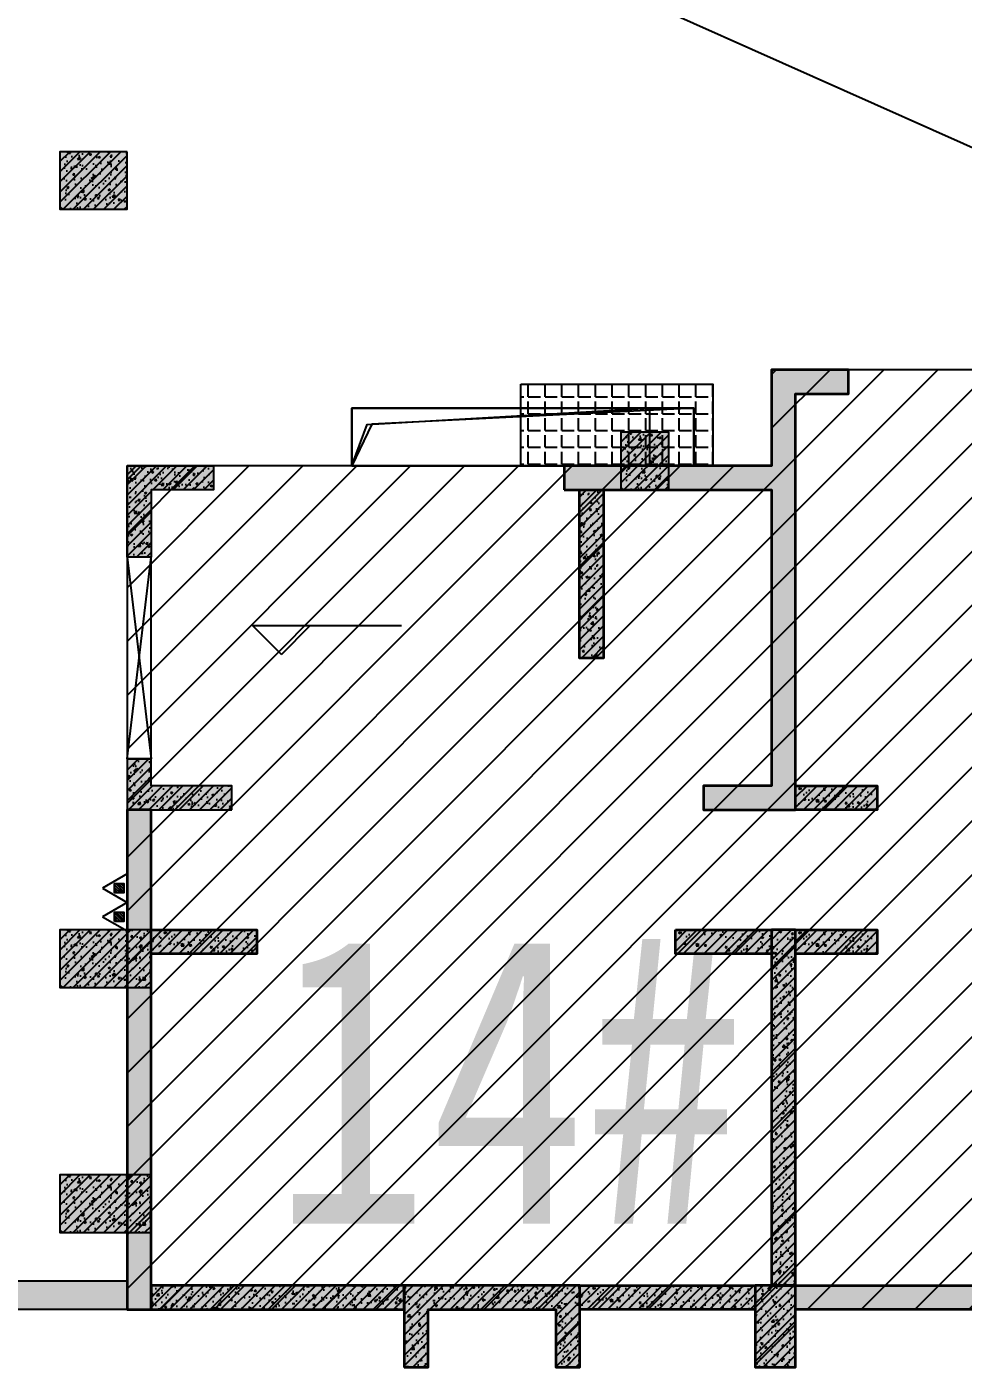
# Model space of a CAD drawing. Extents: x -1338203 to 1886333, y -783476 to 1038610.
# Drawn here: x 646772 to 656522, y 81046 to 94996 of the extents above; entities that cross this region are included whole.
import ezdxf
from ezdxf.enums import TextEntityAlignment as Align

# ---------------------------------------------------------------- set-up
doc = ezdxf.new("R2010")
doc.units = 0
doc.header["$LTSCALE"] = 1000
doc.header["$MEASUREMENT"] = 0
for name, color, linetype in [('A-001-平面参照B1$0$0G-NOTE', 4, 'Continuous'), ('A-001-车库楼板开洞B1$0$0A-O-HOLE', 52, 'Continuous'), ('A-14-平面B1$0$0A-A-SYMB-ELEV', 150, 'Continuous'), ('A-14-平面B1$0$0A-DETL-HATH', 8, 'Continuous'), ('A-14-平面B1$0$0A-O-HOLE', 52, 'Continuous'), ('S001地下一墙柱$0$S001地下一墙柱$0$0S-CC-LINE', 52, 'Continuous'), ('S001地下一墙柱$0$S001地下一墙柱$0$0S-CW-HATCH', 251, 'Continuous'), ('S001地下一墙柱$0$S001地下一墙柱$0$0S-CW-HATCH-UP', 251, 'Continuous'), ('S001地下一墙柱$0$S001地下一墙柱$0$0S-CW-LINE', 72, 'Continuous'), ('S14柱墙B1_1$0$0S-CC-LINE', 52, 'Continuous'), ('S14柱墙B1_1$0$0S-CW-HATCH', 251, 'Continuous'), ('S14柱墙B1_1$0$0S-CW-HATCH-UP', 251, 'Continuous'), ('S14柱墙B1_1$0$0S-CW-LINE', 72, 'Continuous'), ('S14柱墙B1_1$0$0S-S-HOLE', 55, 'Continuous'), ('负一层消火栓$0$0P-EQUIP-FH', 7, 'Continuous')]:
    doc.layers.add(name, color=color, linetype=linetype)
doc.layers.add('A-14-平面B1$0$AAD-A-MODIFY_20230111', color=201, linetype='Continuous', plot=False)
doc.styles.add('A-001-平面参照B1$0$AAD-HT', font='simhei.ttf', dxfattribs={"width": 0.6})
pattern_1 = [(45, (-537701.02, -383122.39), (-53.033009, 53.033009), []), (50, (-537701.02, -383122.39), (215.178055, -18.82564), [22.5, -247.5]), (355, (-537701.02, -383122.39), (-41.6254, 225.65764), [18, -198]), (100.4514, (-537683.09, -383123.96), (173.552815, 206.83186), [19.12206, -210.34263]), (46.1842, (-537701.02, -383062.4), (320.17231, -49.6557), [33.75, -371.25]), (96.6356, (-537674.34, -383066.53), (280.39881, 292.23536), [28.68309, -315.5139]), (351.1842, (-537701.02, -383062.4), (280.39858, 292.23558), [27, -297]), (21, (-537671.02, -383077.39), (179.072116, -120.785667), [22.5, -247.5]), (326, (-537671.02, -383077.39), (72.9946, 217.54501), [18, -198]), (71.4514, (-537656.1, -383087.45), (252.06679, 96.75915), [19.12206, -210.34263]), (37.5, (-537701.02, -383122.39), (3.647957, 99.868156), [0, -195.6, 0, -201, 0, -198.75]), (7.5, (-537701.02, -383122.39), (78.920861, 118.323514), [0, -114.6, 0, -191.1, 0, -75.75]), (327.5, (-537767.92, -383122.39), (160.146731, -6.766462), [0, -75, 0, -234, 0, -310.5]), (317.5, (-537797.92, -383122.39), (174.95585, 30.031495), [0, -97.5, 0, -155.4, 0, -220.5])]
pattern_2 = [(45, (-2357018.905, -271025.844), (-53.0330086, 53.0330086), []), (50, (-2357018.9, -271025.84), (215.178055, -18.82564), [22.5, -247.5]), (355, (-2357018.9, -271025.84), (-41.6254, 225.65764), [18, -198]), (100.4514, (-2357000.97, -271027.41), (173.552815, 206.831863), [19.122057, -210.342634]), (46.1842, (-2357018.9, -270965.84), (320.172315, -49.655704), [33.75, -371.25]), (96.6356, (-2356992.22, -270969.98), (280.39881, 292.23536), [28.683086, -315.5139]), (351.1842, (-2357018.9, -270965.84), (280.398584, 292.23558), [27, -297]), (21, (-2356988.9, -270980.84), (179.072116, -120.785667), [22.5, -247.5]), (326, (-2356988.9, -270980.84), (72.9946, 217.545014), [18, -198]), (71.4514, (-2356973.98, -270990.9), (252.066789, 96.759149), [19.122057, -210.342634]), (37.5, (-2357018.905, -271025.844), (3.6479566, 99.8681561), [0, -195.6, 0, -201, 0, -198.75]), (7.5, (-2357018.9, -271025.84), (78.920861, 118.3235136), [0, -114.6, 0, -191.1, 0, -75.75]), (327.5, (-2357085.805, -271025.84), (160.1467309, -6.7664615), [0, -75, 0, -234, 0, -310.5]), (317.5, (-2357115.8, -271025.84), (174.955851, 30.031495), [0, -97.5, 0, -155.4, 0, -220.5])]
pattern_3 = [(45, (0, 0), (-53.033, 53.033), []), (50, (0, 0), (215.178, -18.8256), [22.5, -247.5]), (355, (0, 0), (-41.6254, 225.6576), [18, -198]), (100.4514, (17.93, -1.57), (173.5528, 206.8319), [19.122, -210.3426]), (46.1842, (0, 60), (320.1723, -49.6557), [33.75, -371.25]), (96.6356, (26.68, 55.86), (280.399, 292.2354), [28.683, -315.514]), (351.1842, (0, 60), (280.3986, 292.2356), [27, -297]), (21, (30, 45), (179.0721, -120.7857), [22.5, -247.5]), (326, (30, 45), (72.9946, 217.545), [18, -198]), (71.4514, (44.92, 34.93), (252.0668, 96.7591), [19.122, -210.3426]), (37.5, (0, 0), (3.64796, 99.86816), [0, -195.6, 0, -201, 0, -198.75]), (7.5, (0, 0), (78.92086, 118.3235), [0, -114.6, 0, -191.1, 0, -75.75]), (327.5, (-66.9, 0), (160.14673, -6.76646), [0, -75, 0, -234, 0, -310.5]), (317.5, (-96.9, 0), (174.9559, 30.0315), [0, -97.5, 0, -155.4, 0, -220.5])]

# ---------------------------------------------------------------- blocks, each defined once
blk = doc.blocks.new('A-001-平面参照B1')
at = {"layer": 'A-001-平面参照B1$0$0G-NOTE', "style": 'A-001-平面参照B1$0$AAD-HT', "width": 0.8}
blk.add_text('14#', height=3000, rotation=0, dxfattribs=at).set_placement((-117034, -222851), align=Align.MIDDLE_LEFT)
blk = doc.blocks.new('S14柱墙B1_1')
at = {"layer": 'S14柱墙B1_1$0$0S-CW-HATCH'}
h = blk.add_hatch(color=256, dxfattribs=at)
h.dxf.hatch_style = 1
h.paths.add_polyline_path([(-11750, 3240), (-9590, 3240), (-9590, 160), (-10300, 160), (-10300, -90), (-9340, -90), (-9340, 3400), (-9340, 4240), (-8790, 4240), (-8790, 4490), (-9590, 4490), (-9590, 3490), (-11750, 3490)])
h = blk.add_hatch(color=256, dxfattribs=at)
h.dxf.hatch_style = 1
h.paths.add_polyline_path([(-16300, 2540), (-16300, 3490), (-15400, 3490), (-15400, 3240), (-16050, 3240), (-16050, 2540)])
h = blk.add_hatch(color=256, dxfattribs=at)
h.dxf.hatch_style = 1
h.paths.add_polyline_path([(-11590, 3240), (-11340, 3240), (-11340, 1490), (-11590, 1490)])
h = blk.add_hatch(color=256, dxfattribs=at)
h.dxf.hatch_style = 1
h.paths.add_polyline_path([(-15210, -90), (-15210, 160), (-16050, 160), (-16050, 440), (-16300, 440), (-16300, -90)])
h = blk.add_hatch(color=256, dxfattribs=at)
h.dxf.hatch_style = 1
h.paths.add_polyline_path([(-9340, 160), (-8490, 160), (-8490, -90), (-9340, -90)])
h = blk.add_hatch(color=256, dxfattribs=at)
h.dxf.hatch_style = 1
h.paths.add_polyline_path([(-16050, -5290), (-16050, -90), (-16300, -90), (-16300, -5290)])
h = blk.add_hatch(color=256, dxfattribs=at)
h.dxf.hatch_style = 1
h.paths.add_polyline_path([(-16050, -1340), (-14950, -1340), (-14950, -1590), (-16050, -1590)])
h = blk.add_hatch(color=256, dxfattribs=at)
h.dxf.hatch_style = 1
h.paths.add_polyline_path([(-10590, -1340), (-9590, -1340), (-9590, -1590), (-10590, -1590)])
h = blk.add_hatch(color=256, dxfattribs=at)
h.dxf.hatch_style = 1
h.paths.add_polyline_path([(-9340, -5040), (-9340, -1340), (-9590, -1340), (-9590, -5040)])
h = blk.add_hatch(color=256, dxfattribs=at)
h.dxf.hatch_style = 1
h.paths.add_polyline_path([(-9340, -1340), (-8490, -1340), (-8490, -1590), (-9340, -1590)])
h = blk.add_hatch(color=256, dxfattribs=at)
h.dxf.hatch_style = 1
h.paths.add_polyline_path([(-13415, -5040), (-16050, -5040), (-16050, -5290), (-13415, -5290)])
h = blk.add_hatch(color=256, dxfattribs=at)
h.dxf.hatch_style = 1
h.paths.add_polyline_path([(-13415, -5890), (-13165, -5890), (-13165, -5290), (-12500, -5290), (-11835, -5290), (-11835, -5890), (-11585, -5890), (-11585, -5040), (-12500, -5040), (-13415, -5040)])
h = blk.add_hatch(color=256, dxfattribs=at)
h.dxf.hatch_style = 1
h.paths.add_polyline_path([(-11585, -5040), (-9760, -5040), (-9760, -5290), (-11585, -5290)])
h = blk.add_hatch(color=256, dxfattribs=at)
h.dxf.hatch_style = 1
h.paths.add_polyline_path([(-9340, -5040), (-9760, -5040), (-9760, -5890), (-9340, -5890)])
h = blk.add_hatch(color=256, dxfattribs=at)
h.dxf.hatch_style = 1
h.paths.add_polyline_path([(-9340, -5040), (-3840, -5040), (-3840, -5290), (-9340, -5290)])
at = {"layer": 'S14柱墙B1_1$0$0S-CW-HATCH-UP'}
h = blk.add_hatch(dxfattribs=at)
h.set_pattern_fill('钢筋混凝土', color=256, scale=30)
h.set_pattern_definition([(45, (-586835.16, -495521.72), (-53.0330086, 53.0330086), []), (50, (-586835.16, -495521.72), (215.178055, -18.82564), [22.5, -247.5]), (355, (-586835.16, -495521.72), (-41.6254, 225.65764), [18, -198]), (100.4514, (-586817.23, -495523.3), (173.552815, 206.83186), [19.12206, -210.342634]), (46.1842, (-586835.16, -495461.72), (320.17231, -49.6557), [33.75, -371.25]), (96.6356, (-586808.48, -495465.86), (280.39881, 292.23536), [28.68309, -315.5139]), (351.1842, (-586835.16, -495461.72), (280.39858, 292.23558), [27, -297]), (21, (-586805.16, -495476.72), (179.072116, -120.785667), [22.5, -247.5]), (326, (-586805.16, -495476.72), (72.9946, 217.545014), [18, -198]), (71.4514, (-586790.24, -495486.79), (252.06679, 96.75915), [19.12206, -210.342634]), (37.5, (-586835.16, -495521.72), (3.6479566, 99.868156), [0, -195.6, 0, -201, 0, -198.75]), (7.5, (-586835.16, -495521.72), (78.920861, 118.323514), [0, -114.6, 0, -191.1, 0, -75.75]), (327.5, (-586902.06, -495521.72), (160.146731, -6.7664615), [0, -75, 0, -234, 0, -310.5]), (317.5, (-586932.06, -495521.72), (174.95585, 30.031495), [0, -97.5, 0, -155.4, 0, -220.5])])
h.paths.add_polyline_path([(-11750, 3240), (-9590, 3240), (-9590, 160), (-10300, 160), (-10300, -90), (-9340, -90), (-9340, 3400), (-9340, 4240), (-8790, 4240), (-8790, 4490), (-9590, 4490), (-9590, 3490), (-11750, 3490)])
h = blk.add_hatch(dxfattribs=at)
h.set_pattern_fill('钢筋混凝土', color=256, scale=30)
h.set_pattern_definition(pattern_3)
h.paths.add_polyline_path([(-16300, 2540), (-16300, 3490), (-15400, 3490), (-15400, 3240), (-16050, 3240), (-16050, 2540)])
h = blk.add_hatch(dxfattribs=at)
h.set_pattern_fill('钢筋混凝土', color=256, scale=30)
h.set_pattern_definition([(45, (-2356858.905, -156263.83), (-53.0330086, 53.0330086), []), (50, (-2356858.9, -156263.83), (215.178055, -18.82564), [22.5, -247.5]), (355, (-2356858.9, -156263.83), (-41.6254, 225.65764), [18, -198]), (100.4514, (-2356840.97, -156265.4), (173.552815, 206.831863), [19.122057, -210.342634]), (46.1842, (-2356858.9, -156203.83), (320.172315, -49.655704), [33.75, -371.25]), (96.6356, (-2356832.22, -156207.97), (280.39881, 292.23536), [28.683086, -315.5139]), (351.1842, (-2356858.9, -156203.83), (280.398584, 292.23558), [27, -297]), (21, (-2356828.9, -156218.83), (179.072116, -120.785667), [22.5, -247.5]), (326, (-2356828.9, -156218.83), (72.9946, 217.545014), [18, -198]), (71.4514, (-2356813.98, -156228.9), (252.066789, 96.759149), [19.122057, -210.342634]), (37.5, (-2356858.905, -156263.83), (3.6479566, 99.8681561), [0, -195.6, 0, -201, 0, -198.75]), (7.5, (-2356858.9, -156263.83), (78.920861, 118.3235136), [0, -114.6, 0, -191.1, 0, -75.75]), (327.5, (-2356925.805, -156263.83), (160.1467309, -6.7664615), [0, -75, 0, -234, 0, -310.5]), (317.5, (-2356955.8, -156263.83), (174.955851, 30.031495), [0, -97.5, 0, -155.4, 0, -220.5])])
h.paths.add_polyline_path([(-11590, 3240), (-11340, 3240), (-11340, 1490), (-11590, 1490)])
h = blk.add_hatch(dxfattribs=at)
h.set_pattern_fill('钢筋混凝土', color=256, scale=30)
h.set_pattern_definition(pattern_3)
h.paths.add_polyline_path([(-15210, -90), (-15210, 160), (-16050, 160), (-16050, 440), (-16300, 440), (-16300, -90)])
h = blk.add_hatch(dxfattribs=at)
h.set_pattern_fill('钢筋混凝土', color=256, scale=30)
h.set_pattern_definition([(45, (-2354873.905, -265825.844), (-53.0330086, 53.0330086), []), (50, (-2354873.9, -265825.84), (215.178055, -18.82564), [22.5, -247.5]), (355, (-2354873.9, -265825.84), (-41.6254, 225.65764), [18, -198]), (100.4514, (-2354855.97, -265827.41), (173.552815, 206.831863), [19.122057, -210.342634]), (46.1842, (-2354873.9, -265765.84), (320.172315, -49.655704), [33.75, -371.25]), (96.6356, (-2354847.22, -265769.98), (280.39881, 292.23536), [28.683086, -315.5139]), (351.1842, (-2354873.9, -265765.84), (280.398584, 292.23558), [27, -297]), (21, (-2354843.9, -265780.84), (179.072116, -120.785667), [22.5, -247.5]), (326, (-2354843.9, -265780.84), (72.9946, 217.545014), [18, -198]), (71.4514, (-2354828.98, -265790.9), (252.066789, 96.759149), [19.122057, -210.342634]), (37.5, (-2354873.905, -265825.844), (3.6479566, 99.8681561), [0, -195.6, 0, -201, 0, -198.75]), (7.5, (-2354873.9, -265825.84), (78.920861, 118.3235136), [0, -114.6, 0, -191.1, 0, -75.75]), (327.5, (-2354940.805, -265825.84), (160.1467309, -6.7664615), [0, -75, 0, -234, 0, -310.5]), (317.5, (-2354970.8, -265825.84), (174.955851, 30.031495), [0, -97.5, 0, -155.4, 0, -220.5])])
h.paths.add_polyline_path([(-9340, 160), (-8490, 160), (-8490, -90), (-9340, -90)])
h = blk.add_hatch(dxfattribs=at)
h.set_pattern_fill('钢筋混凝土', color=256, scale=30)
h.set_pattern_definition(pattern_1)
h.paths.add_polyline_path([(-16050, -5290), (-16050, -90), (-16300, -90), (-16300, -5290)])
h = blk.add_hatch(dxfattribs=at)
h.set_pattern_fill('钢筋混凝土', color=256, scale=30)
h.set_pattern_definition([(45, (-2361483.905, -267325.844), (-53.0330086, 53.0330086), []), (50, (-2361483.9, -267325.84), (215.178055, -18.82564), [22.5, -247.5]), (355, (-2361483.9, -267325.84), (-41.6254, 225.65764), [18, -198]), (100.4514, (-2361465.97, -267327.41), (173.552815, 206.831863), [19.122057, -210.342634]), (46.1842, (-2361483.9, -267265.84), (320.172315, -49.655704), [33.75, -371.25]), (96.6356, (-2361457.22, -267269.98), (280.39881, 292.23536), [28.683086, -315.5139]), (351.1842, (-2361483.9, -267265.84), (280.398584, 292.23558), [27, -297]), (21, (-2361453.9, -267280.84), (179.072116, -120.785667), [22.5, -247.5]), (326, (-2361453.9, -267280.84), (72.9946, 217.545014), [18, -198]), (71.4514, (-2361438.98, -267290.9), (252.066789, 96.759149), [19.122057, -210.342634]), (37.5, (-2361483.905, -267325.844), (3.6479566, 99.8681561), [0, -195.6, 0, -201, 0, -198.75]), (7.5, (-2361483.9, -267325.84), (78.920861, 118.3235136), [0, -114.6, 0, -191.1, 0, -75.75]), (327.5, (-2361550.805, -267325.84), (160.1467309, -6.7664615), [0, -75, 0, -234, 0, -310.5]), (317.5, (-2361580.8, -267325.84), (174.955851, 30.031495), [0, -97.5, 0, -155.4, 0, -220.5])])
h.paths.add_polyline_path([(-16050, -1340), (-14950, -1340), (-14950, -1590), (-16050, -1590)])
h = blk.add_hatch(dxfattribs=at)
h.set_pattern_fill('钢筋混凝土', color=256, scale=30)
h.set_pattern_definition([(45, (-2356123.905, -267325.844), (-53.0330086, 53.0330086), []), (50, (-2356123.9, -267325.84), (215.178055, -18.82564), [22.5, -247.5]), (355, (-2356123.9, -267325.84), (-41.6254, 225.65764), [18, -198]), (100.4514, (-2356105.97, -267327.41), (173.552815, 206.831863), [19.122057, -210.342634]), (46.1842, (-2356123.9, -267265.84), (320.172315, -49.655704), [33.75, -371.25]), (96.6356, (-2356097.22, -267269.98), (280.39881, 292.23536), [28.683086, -315.5139]), (351.1842, (-2356123.9, -267265.84), (280.398584, 292.23558), [27, -297]), (21, (-2356093.9, -267280.84), (179.072116, -120.785667), [22.5, -247.5]), (326, (-2356093.9, -267280.84), (72.9946, 217.545014), [18, -198]), (71.4514, (-2356078.98, -267290.9), (252.066789, 96.759149), [19.122057, -210.342634]), (37.5, (-2356123.905, -267325.844), (3.6479566, 99.8681561), [0, -195.6, 0, -201, 0, -198.75]), (7.5, (-2356123.9, -267325.84), (78.920861, 118.3235136), [0, -114.6, 0, -191.1, 0, -75.75]), (327.5, (-2356190.805, -267325.84), (160.1467309, -6.7664615), [0, -75, 0, -234, 0, -310.5]), (317.5, (-2356220.8, -267325.84), (174.955851, 30.031495), [0, -97.5, 0, -155.4, 0, -220.5])])
h.paths.add_polyline_path([(-10590, -1340), (-9590, -1340), (-9590, -1590), (-10590, -1590)])
h = blk.add_hatch(dxfattribs=at)
h.set_pattern_fill('钢筋混凝土', color=256, scale=30)
h.set_pattern_definition([(45, (-563341.02, -383122.39), (-53.033009, 53.033009), []), (50, (-563341.02, -383122.39), (215.178055, -18.82564), [22.5, -247.5]), (355, (-563341.02, -383122.39), (-41.6254, 225.65764), [18, -198]), (100.4514, (-563323.09, -383123.96), (173.552815, 206.83186), [19.12206, -210.342634]), (46.1842, (-563341.02, -383062.4), (320.17231, -49.6557), [33.75, -371.25]), (96.6356, (-563314.34, -383066.53), (280.39881, 292.23536), [28.68309, -315.5139]), (351.1842, (-563341.02, -383062.4), (280.39858, 292.23558), [27, -297]), (21, (-563311.02, -383077.39), (179.072116, -120.785667), [22.5, -247.5]), (326, (-563311.02, -383077.39), (72.9946, 217.54501), [18, -198]), (71.4514, (-563296.1, -383087.45), (252.06679, 96.75915), [19.12206, -210.342634]), (37.5, (-563341.02, -383122.39), (3.647957, 99.868156), [0, -195.6, 0, -201, 0, -198.75]), (7.5, (-563341.02, -383122.39), (78.920861, 118.323514), [0, -114.6, 0, -191.1, 0, -75.75]), (327.5, (-563407.92, -383122.39), (160.146731, -6.7664615), [0, -75, 0, -234, 0, -310.5]), (317.5, (-563437.92, -383122.39), (174.95585, 30.031495), [0, -97.5, 0, -155.4, 0, -220.5])])
h.paths.add_polyline_path([(-9340, -5040), (-9340, -1340), (-9590, -1340), (-9590, -5040)])
h = blk.add_hatch(dxfattribs=at)
h.set_pattern_fill('钢筋混凝土', color=256, scale=30)
h.set_pattern_definition([(45, (-2354873.905, -267325.844), (-53.0330086, 53.0330086), []), (50, (-2354873.9, -267325.84), (215.178055, -18.82564), [22.5, -247.5]), (355, (-2354873.9, -267325.84), (-41.6254, 225.65764), [18, -198]), (100.4514, (-2354855.97, -267327.41), (173.552815, 206.831863), [19.122057, -210.342634]), (46.1842, (-2354873.9, -267265.84), (320.172315, -49.655704), [33.75, -371.25]), (96.6356, (-2354847.22, -267269.98), (280.39881, 292.23536), [28.683086, -315.5139]), (351.1842, (-2354873.9, -267265.84), (280.398584, 292.23558), [27, -297]), (21, (-2354843.9, -267280.84), (179.072116, -120.785667), [22.5, -247.5]), (326, (-2354843.9, -267280.84), (72.9946, 217.545014), [18, -198]), (71.4514, (-2354828.98, -267290.9), (252.066789, 96.759149), [19.122057, -210.342634]), (37.5, (-2354873.905, -267325.844), (3.6479566, 99.8681561), [0, -195.6, 0, -201, 0, -198.75]), (7.5, (-2354873.9, -267325.84), (78.920861, 118.3235136), [0, -114.6, 0, -191.1, 0, -75.75]), (327.5, (-2354940.805, -267325.84), (160.1467309, -6.7664615), [0, -75, 0, -234, 0, -310.5]), (317.5, (-2354970.8, -267325.84), (174.955851, 30.031495), [0, -97.5, 0, -155.4, 0, -220.5])])
h.paths.add_polyline_path([(-9340, -1340), (-8490, -1340), (-8490, -1590), (-9340, -1590)])
h = blk.add_hatch(dxfattribs=at)
h.set_pattern_fill('钢筋混凝土', color=256, scale=30)
h.set_pattern_definition(pattern_2)
h.paths.add_polyline_path([(-13415, -5040), (-16050, -5040), (-16050, -5290), (-13415, -5290)])
h = blk.add_hatch(dxfattribs=at)
h.set_pattern_fill('钢筋混凝土', color=256, scale=30)
h.set_pattern_definition(pattern_1)
h.paths.add_polyline_path([(-13415, -5890), (-13165, -5890), (-13165, -5290), (-12500, -5290), (-11835, -5290), (-11835, -5890), (-11585, -5890), (-11585, -5040), (-12500, -5040), (-13415, -5040)])
h = blk.add_hatch(dxfattribs=at)
h.set_pattern_fill('钢筋混凝土', color=256, scale=30)
h.set_pattern_definition(pattern_2)
h.paths.add_polyline_path([(-11585, -5040), (-9760, -5040), (-9760, -5290), (-11585, -5290)])
h = blk.add_hatch(dxfattribs=at)
h.set_pattern_fill('钢筋混凝土', color=256, scale=30)
h.set_pattern_definition([(45, (0, 0), (-53.033, 53.033), []), (50, (0, 0), (215.178, -18.8256), [22.5, -247.5]), (355, (0, 0), (-41.6254, 225.6576), [18, -198]), (100.4514, (17.93, -1.57), (173.553, 206.832), [19.122, -210.3426]), (46.1842, (0, 60), (320.1723, -49.656), [33.75, -371.25]), (96.6356, (26.68, 55.86), (280.399, 292.235), [28.683, -315.514]), (351.1842, (0, 60), (280.399, 292.236), [27, -297]), (21, (30, 45), (179.072, -120.7857), [22.5, -247.5]), (326, (30, 45), (72.9946, 217.545), [18, -198]), (71.4514, (44.92, 34.93), (252.0668, 96.759), [19.122, -210.3426]), (37.5, (0, 0), (3.64796, 99.86816), [0, -195.6, 0, -201, 0, -198.75]), (7.5, (0, 0), (78.9209, 118.3235), [0, -114.6, 0, -191.1, 0, -75.75]), (327.5, (-66.9, 0), (160.14673, -6.76646), [0, -75, 0, -234, 0, -310.5]), (317.5, (-96.9, 0), (174.9559, 30.0315), [0, -97.5, 0, -155.4, 0, -220.5])])
h.paths.add_polyline_path([(-9340, -5040), (-9760, -5040), (-9760, -5890), (-9340, -5890)])
h = blk.add_hatch(dxfattribs=at)
h.set_pattern_fill('钢筋混凝土', color=256, scale=30)
h.set_pattern_definition(pattern_2)
h.paths.add_polyline_path([(-9340, -5040), (-3840, -5040), (-3840, -5290), (-9340, -5290)])
at = {"layer": 'S14柱墙B1_1$0$0S-CC-LINE', "lineweight": 35}
blk.add_lwpolyline([(-9340, -5040), (-9760, -5040), (-9760, -5890), (-9340, -5890)], close=True, dxfattribs=at)
at = {"layer": 'S14柱墙B1_1$0$0S-CW-LINE', "lineweight": 35}
for points in [[(-11750, 3240), (-9590, 3240), (-9590, 160), (-10300, 160), (-10300, -90), (-9340, -90), (-9340, 3400), (-9340, 4240), (-8790, 4240), (-8790, 4490), (-9590, 4490), (-9590, 3490), (-11750, 3490)], [(-11590, 3240), (-11340, 3240), (-11340, 1490), (-11590, 1490)], [(-9340, 160), (-8490, 160), (-8490, -90), (-9340, -90)], [(-16050, -5290), (-16050, -90), (-16300, -90), (-16300, -5290)], [(-16050, -1340), (-14950, -1340), (-14950, -1590), (-16050, -1590)], [(-10590, -1340), (-9590, -1340), (-9590, -1590), (-10590, -1590)], [(-9340, -5040), (-9340, -1340), (-9590, -1340), (-9590, -5040)], [(-9340, -1340), (-8490, -1340), (-8490, -1590), (-9340, -1590)], [(-13415, -5040), (-16050, -5040), (-16050, -5290), (-13415, -5290)], [(-13415, -5890), (-13165, -5890), (-13165, -5290), (-12500, -5290), (-11835, -5290), (-11835, -5890), (-11585, -5890), (-11585, -5040), (-12500, -5040), (-13415, -5040)], [(-11585, -5040), (-9760, -5040), (-9760, -5290), (-11585, -5290)], [(-9340, -5040), (-3840, -5040), (-3840, -5290), (-9340, -5290)]]:
    blk.add_lwpolyline(points, close=True, dxfattribs=at)
at = {"layer": 'S14柱墙B1_1$0$0S-CW-LINE', "flags": 128}
for points in [[(-16300, 2540), (-16300, 3490), (-15400, 3490), (-15400, 3240), (-16050, 3240), (-16050, 2540), (-16300, 2540)], [(-15210, -90), (-15210, 160), (-16050, 160), (-16050, 440), (-16300, 440), (-16300, -90), (-15210, -90)]]:
    blk.add_lwpolyline(points, dxfattribs=at)
at = {"layer": 'S14柱墙B1_1$0$0S-S-HOLE'}
blk.add_lwpolyline([(-16300, 440), (-16050, 440), (-16050, 2540), (-16300, 2540)], close=True, dxfattribs=at)
at = {"layer": 'S14柱墙B1_1$0$0S-S-HOLE', "flags": 128}
for points in [[(-16300, 440), (-16050, 2540)], [(-16300, 2540), (-16050, 440)]]:
    blk.add_lwpolyline(points, dxfattribs=at)
blk = doc.blocks.new('S001地下一墙柱')
at = {"layer": 'S001地下一墙柱$0$S001地下一墙柱$0$0S-CW-HATCH', "ltscale": 0.002}
h = blk.add_hatch(color=256, dxfattribs=at)
h.dxf.hatch_style = 1
h.paths.add_polyline_path([(-118549, -225243), (-130349, -225243), (-130349, -210543), (-136949, -210543), (-136949, -188686), (-144059, -188686), (-144059, -177586), (-143759, -177586), (-143759, -188386), (-136649, -188386), (-136649, -210243), (-130049, -210243), (-130049, -224943), (-118549, -224943)])
at = {"layer": 'S001地下一墙柱$0$S001地下一墙柱$0$0S-CW-HATCH'}
h = blk.add_hatch(color=256, dxfattribs=at)
h.dxf.hatch_style = 1
h.paths.add_polyline_path([(-118549, -213193), (-119249, -213193), (-119249, -213793), (-118549, -213793)])
h = blk.add_hatch(color=256, dxfattribs=at)
h.dxf.hatch_style = 1
h.paths.add_polyline_path([(-112909, -216113), (-113409, -216113), (-113409, -216713), (-112909, -216713)])
h = blk.add_hatch(color=256, dxfattribs=at)
h.dxf.hatch_style = 1
h.paths.add_polyline_path([(-118299, -221293), (-119249, -221293), (-119249, -221893), (-118299, -221893)])
h = blk.add_hatch(color=256, dxfattribs=at)
h.dxf.hatch_style = 1
h.paths.add_polyline_path([(-118299, -223843), (-119249, -223843), (-119249, -224443), (-118299, -224443)])
at = {"layer": 'S001地下一墙柱$0$S001地下一墙柱$0$0S-CW-HATCH-UP', "ltscale": 0.002}
h = blk.add_hatch(dxfattribs=at)
h.set_pattern_fill('钢筋混凝土', color=256, scale=30)
h.set_pattern_definition([(45, (-766365.37, -306889.07), (-53.033009, 53.033009), []), (50, (-766365.37, -306889.07), (215.178055, -18.82564), [22.5, -247.5]), (355, (-766365.37, -306889.07), (-41.6254, 225.65764), [18, -198]), (100.4514, (-766347.44, -306890.64), (173.552815, 206.83186), [19.12206, -210.34263]), (46.1842, (-766365.37, -306829.07), (320.17231, -49.6557), [33.75, -371.25]), (96.6356, (-766338.7, -306833.2), (280.39881, 292.23536), [28.68309, -315.5139]), (351.1842, (-766365.37, -306829.07), (280.39858, 292.23558), [27, -297]), (21, (-766335.37, -306844.07), (179.072116, -120.785667), [22.5, -247.5]), (326, (-766335.37, -306844.07), (72.9946, 217.54501), [18, -198]), (71.4514, (-766320.44, -306854.14), (252.06679, 96.75915), [19.12206, -210.34263]), (37.5, (-766365.37, -306889.07), (3.647957, 99.868156), [0, -195.6, 0, -201, 0, -198.75]), (7.5, (-766365.37, -306889.07), (78.920861, 118.323514), [0, -114.6, 0, -191.1, 0, -75.75]), (327.5, (-766432.27, -306889.07), (160.146731, -6.766462), [0, -75, 0, -234, 0, -310.5]), (317.5, (-766462.27, -306889.07), (174.95585, 30.031495), [0, -97.5, 0, -155.4, 0, -220.5])])
h.paths.add_polyline_path([(-118549, -225243), (-130349, -225243), (-130349, -210543), (-136949, -210543), (-136949, -188686), (-144059, -188686), (-144059, -177586), (-143759, -177586), (-143759, -188386), (-136649, -188386), (-136649, -210243), (-130049, -210243), (-130049, -224943), (-118549, -224943)])
at = {"layer": 'S001地下一墙柱$0$S001地下一墙柱$0$0S-CW-HATCH-UP'}
h = blk.add_hatch(dxfattribs=at)
h.set_pattern_fill('钢筋混凝土', color=256, scale=30)
h.set_pattern_definition([(45, (-86438.034, -204241.76), (-53.03301, 53.03301), []), (50, (-86438.03, -204241.76), (215.1781, -18.8256), [22.5, -247.5]), (355, (-86438.03, -204241.76), (-41.6254, 225.6576), [18, -198]), (100.4514, (-86420.1, -204243.33), (173.5528, 206.8319), [19.122, -210.3426]), (46.1842, (-86438.03, -204181.76), (320.1723, -49.6557), [33.75, -371.25]), (96.6356, (-86411.35, -204185.9), (280.3988, 292.2354), [28.683, -315.514]), (351.1842, (-86438.03, -204181.76), (280.3986, 292.2356), [27, -297]), (21, (-86408.03, -204196.76), (179.0721, -120.7857), [22.5, -247.5]), (326, (-86408.03, -204196.76), (72.9946, 217.545), [18, -198]), (71.4514, (-86393.11, -204206.83), (252.0668, 96.7591), [19.122, -210.3426]), (37.5, (-86438.034, -204241.76), (3.64796, 99.86816), [0, -195.6, 0, -201, 0, -198.75]), (7.5, (-86438.03, -204241.76), (78.92086, 118.3235), [0, -114.6, 0, -191.1, 0, -75.75]), (327.5, (-86504.93, -204241.76), (160.14673, -6.76646), [0, -75, 0, -234, 0, -310.5]), (317.5, (-86534.93, -204241.76), (174.95585, 30.0315), [0, -97.5, 0, -155.4, 0, -220.5])])
h.paths.add_polyline_path([(-118549, -213193), (-119249, -213193), (-119249, -213793), (-118549, -213793)])
h = blk.add_hatch(dxfattribs=at)
h.set_pattern_fill('钢筋混凝土', color=256, scale=30)
h.set_pattern_definition([(45, (-80598.04, -207161.76), (-53.03301, 53.03301), []), (50, (-80598.04, -207161.76), (215.1781, -18.8256), [22.5, -247.5]), (355, (-80598.04, -207161.76), (-41.6254, 225.6576), [18, -198]), (100.4514, (-80580.1, -207163.33), (173.5528, 206.8319), [19.122, -210.3426]), (46.1842, (-80598.04, -207101.76), (320.1723, -49.6557), [33.75, -371.25]), (96.6356, (-80571.36, -207105.9), (280.3988, 292.2354), [28.683, -315.514]), (351.1842, (-80598.04, -207101.76), (280.3986, 292.2356), [27, -297]), (21, (-80568.04, -207116.76), (179.0721, -120.7857), [22.5, -247.5]), (326, (-80568.04, -207116.76), (72.9946, 217.545), [18, -198]), (71.4514, (-80553.12, -207126.83), (252.0668, 96.7591), [19.122, -210.3426]), (37.5, (-80598.04, -207161.76), (3.64796, 99.86816), [0, -195.6, 0, -201, 0, -198.75]), (7.5, (-80598.04, -207161.76), (78.92086, 118.3235), [0, -114.6, 0, -191.1, 0, -75.75]), (327.5, (-80664.94, -207161.76), (160.14673, -6.76646), [0, -75, 0, -234, 0, -310.5]), (317.5, (-80694.94, -207161.76), (174.95585, 30.0315), [0, -97.5, 0, -155.4, 0, -220.5])])
h.paths.add_polyline_path([(-112909, -216113), (-113409, -216113), (-113409, -216713), (-112909, -216713)])
h = blk.add_hatch(dxfattribs=at)
h.set_pattern_fill('钢筋混凝土', color=256, scale=30)
h.set_pattern_definition([(45, (-86438.034, -212341.76), (-53.03301, 53.03301), []), (50, (-86438.03, -212341.76), (215.1781, -18.8256), [22.5, -247.5]), (355, (-86438.03, -212341.76), (-41.6254, 225.6576), [18, -198]), (100.4514, (-86420.1, -212343.33), (173.5528, 206.8319), [19.122, -210.3426]), (46.1842, (-86438.03, -212281.76), (320.1723, -49.6557), [33.75, -371.25]), (96.6356, (-86411.35, -212285.9), (280.3988, 292.2354), [28.683, -315.514]), (351.1842, (-86438.03, -212281.76), (280.3986, 292.2356), [27, -297]), (21, (-86408.03, -212296.76), (179.0721, -120.7857), [22.5, -247.5]), (326, (-86408.03, -212296.76), (72.9946, 217.545), [18, -198]), (71.4514, (-86393.11, -212306.83), (252.0668, 96.7591), [19.122, -210.3426]), (37.5, (-86438.034, -212341.76), (3.64796, 99.86816), [0, -195.6, 0, -201, 0, -198.75]), (7.5, (-86438.03, -212341.76), (78.92086, 118.3235), [0, -114.6, 0, -191.1, 0, -75.75]), (327.5, (-86504.93, -212341.76), (160.14673, -6.76646), [0, -75, 0, -234, 0, -310.5]), (317.5, (-86534.93, -212341.76), (174.95585, 30.0315), [0, -97.5, 0, -155.4, 0, -220.5])])
h.paths.add_polyline_path([(-118299, -221293), (-119249, -221293), (-119249, -221893), (-118299, -221893)])
h = blk.add_hatch(dxfattribs=at)
h.set_pattern_fill('钢筋混凝土', color=256, scale=30)
h.set_pattern_definition([(45, (-86438.034, -214891.755), (-53.03301, 53.03301), []), (50, (-86438.03, -214891.76), (215.1781, -18.8256), [22.5, -247.5]), (355, (-86438.03, -214891.76), (-41.6254, 225.6576), [18, -198]), (100.4514, (-86420.1, -214893.32), (173.5528, 206.8319), [19.122, -210.3426]), (46.1842, (-86438.03, -214831.76), (320.1723, -49.6557), [33.75, -371.25]), (96.6356, (-86411.35, -214835.9), (280.3988, 292.2354), [28.683, -315.514]), (351.1842, (-86438.03, -214831.76), (280.3986, 292.2356), [27, -297]), (21, (-86408.03, -214846.76), (179.0721, -120.7857), [22.5, -247.5]), (326, (-86408.03, -214846.76), (72.9946, 217.545), [18, -198]), (71.4514, (-86393.11, -214856.82), (252.0668, 96.7591), [19.122, -210.3426]), (37.5, (-86438.034, -214891.755), (3.64796, 99.86816), [0, -195.6, 0, -201, 0, -198.75]), (7.5, (-86438.03, -214891.76), (78.92086, 118.3235), [0, -114.6, 0, -191.1, 0, -75.75]), (327.5, (-86504.93, -214891.755), (160.14673, -6.76646), [0, -75, 0, -234, 0, -310.5]), (317.5, (-86534.93, -214891.76), (174.95585, 30.0315), [0, -97.5, 0, -155.4, 0, -220.5])])
h.paths.add_polyline_path([(-118299, -223843), (-119249, -223843), (-119249, -224443), (-118299, -224443)])
at = {"layer": 'S001地下一墙柱$0$S001地下一墙柱$0$0S-CC-LINE'}
for points in [[(-118549, -213193), (-119249, -213193), (-119249, -213793), (-118549, -213793)], [(-112909, -216113), (-113409, -216113), (-113409, -216713), (-112909, -216713)], [(-118299, -221293), (-119249, -221293), (-119249, -221893), (-118299, -221893)], [(-118299, -223843), (-119249, -223843), (-119249, -224443), (-118299, -224443)]]:
    blk.add_lwpolyline(points, close=True, dxfattribs=at)
at = {"layer": 'S001地下一墙柱$0$S001地下一墙柱$0$0S-CW-LINE', "ltscale": 0.002}
blk.add_lwpolyline([(-118549, -225243), (-130349, -225243), (-130349, -210543), (-136949, -210543), (-136949, -188686), (-144059, -188686), (-144059, -177586), (-143759, -177586), (-143759, -188386), (-136649, -188386), (-136649, -210243), (-130049, -210243), (-130049, -224943), (-118549, -224943)], close=True, dxfattribs=at)
blk.add_blockref('S14柱墙B1_1', (-102249, -219953))
blk = doc.blocks.new('负一层消火栓$0$$TwtSys$00000546')
h = blk.add_hatch()
h.set_pattern_fill('ANSI31', color=256, scale=200, style=0)
h.set_pattern_definition([(45, (-38543.802, -6670.83), (-17.67767, 17.67767), [])])
h.paths.add_polyline_path([(-65, 174), (65, 174), (65, 44), (-65, 44)])
for points in [[(0, 344), (-198, 0), (198, 0)], [(-65, 174), (65, 174), (65, 44), (-65, 44)]]:
    blk.add_lwpolyline(points, close=True)
blk = doc.blocks.new('负一层消火栓')
at = {"layer": '负一层消火栓$0$0P-EQUIP-FH', "xscale": 0.7500000000000011, "yscale": 0.7500000000000011, "zscale": 0.7500000000000011, "rotation": 90}
for p in [(-118549, -220858), (-118549, -221155)]:
    blk.add_blockref('负一层消火栓$0$$TwtSys$00000546', p, dxfattribs=at)
blk = doc.blocks.new('A-001-车库楼板开洞B1')
at = {"layer": 'A-001-车库楼板开洞B1$0$0A-O-HOLE'}
blk.add_lwpolyline([(-116209, -215863), (-113109, -215863), (-113109, -216463), (-116209, -216463)], close=True, dxfattribs=at)
blk.add_lwpolyline([(-116209, -216463), (-116050, -216032), (-113109, -215863)], dxfattribs=at)
blk = doc.blocks.new('A-14-平面B1')
at = {"layer": 'A-14-平面B1$0$0A-DETL-HATH'}
h = blk.add_hatch(dxfattribs=at)
h.set_pattern_fill('ANGLE', color=256, scale=50)
h.set_pattern_definition([(2e-15, (-696286.19, 613271.84), (0, 174.625), [127, -47.625]), (90, (-696286.19, 613271.84), (-174.625, 1e-14), [127, -47.625])])
h.paths.add_polyline_path([(-12200, 4340), (-10200, 4340), (-10200, 3490), (-12200, 3490)])
blk.add_lwpolyline([(-13960, 4090), (-10400, 4090), (-10400, 3490), (-13960, 3490)], close=True)
at = {"layer": 'A-14-平面B1$0$0A-A-SYMB-ELEV'}
for p, q in [((-14693, 1528), (-14993, 1828)), ((-14993, 1828), (-13444, 1828)), ((-14693, 1528), (-14393, 1828))]:
    blk.add_line(p, q, dxfattribs=at)
at = {"layer": 'A-14-平面B1$0$0A-DETL-HATH'}
blk.add_lwpolyline([(-12200, 4340), (-10200, 4340), (-10200, 3490), (-12200, 3490)], close=True, dxfattribs=at)
at = {"layer": 'A-14-平面B1$0$0A-O-HOLE'}
blk.add_lwpolyline([(-10400, 4090), (-13960, 4090), (-13960, 3490), (-10400, 3490)], close=True, dxfattribs=at)
at = {"layer": 'A-14-平面B1$0$0A-O-HOLE', "flags": 128}
blk.add_lwpolyline([(-10400, 4090), (-13752, 3924), (-13960, 3490)], dxfattribs=at)
at = {"layer": 'A-14-平面B1$0$AAD-A-MODIFY_20230111', "color": 4}
blk.add_line((-1884, 4294), (-20218, 12477), dxfattribs=at)

msp = doc.modelspace()

# ---------------------------------------------------------------- hatches: boundary and pattern name
at = {"ltscale": 0.002}
h = msp.add_hatch(dxfattribs=at)
h.set_pattern_fill('ANSI31', color=8, scale=250)
h.set_pattern_definition([(45, (321361.53, 273455.2), (-280.633, 280.633), [])])
h.paths.add_polyline_path([(712866.6, 90425.6), (710876.6, 90425.6), (710876.6, 91425.6), (706406.6, 91425.6), (706406.6, 91425.6), (698376.6, 91425.6), (698376.6, 94995.6), (695256.6, 94995.6), (695256.6, 91425.6), (687226.6, 91425.6), (687226.6, 90425.6), (684786.6, 90425.6), (684786.6, 91425.6), (682456.6, 91425.6), (682456.6, 90425.6), (678476.6, 90425.6), (678476.6, 91425.6), (676256.6, 91425.6), (676256.6, 90425.6), (673706.6, 90425.6), (673706.6, 91425.6), (665676.6, 91425.6), (665676.6, 94995.6), (662556.6, 94995.6), (662556.6, 91425.6), (654526.6, 91425.6), (654526.6, 90425.6), (653916.6, 90425.6), (649906.6, 90425.6), (647816.6, 90425.6), (647816.6, 81645.6), (650701.6, 81645.6), (650701.6, 81045.6), (650951.6, 81045.6), (650951.6, 81645.6), (652281.6, 81645.6), (652281.6, 81045.6), (652531.6, 81045.6), (652531.6, 81645.6), (654356.6, 81645.6), (654356.6, 81045.6), (654776.6, 81045.6), (654776.6, 81645.6), (673456.6, 81645.6), (673456.6, 81045.6), (673876.6, 81045.6), (673876.6, 81645.6), (675701.6, 81645.6), (675701.6, 81045.6), (675951.6, 81045.6), (675951.6, 81645.6), (677281.6, 81645.6), (677281.6, 81045.6), (677531.6, 81045.6), (677531.6, 81645.6), (683401.6, 81645.6), (683401.6, 81045.6), (683651.6, 81045.6), (683651.6, 81645.6), (684981.6, 81645.6), (684981.6, 81045.6), (685231.6, 81045.6), (685231.6, 81645.6), (687056.6, 81645.6), (687056.6, 81045.6), (687476.6, 81045.6), (687476.6, 81645.6), (706156.6, 81645.6), (706156.6, 81045.6), (706576.6, 81045.6), (706576.6, 81645.6), (708401.6, 81645.6), (708401.6, 81045.6), (708651.6, 81045.6), (708651.6, 81645.6), (709981.6, 81645.6), (709981.6, 81045.6), (710231.6, 81045.6), (710231.6, 81645.6), (717486.6, 81645.6), (717486.6, 83725.6), (717486.6, 85725.6), (717486.6, 92995.6), (712866.6, 92995.6)])

# ---------------------------------------------------------------- linework, layer by layer
at = {"color": 3, "flags": 128}
msp.add_lwpolyline([(662556.6, 91425.6), (654526.6, 91425.6), (654526.6, 90425.6), (653916.6, 90425.6), (653916.6, 90425.6), (649906.6, 90425.6), (649906.6, 90425.6), (647816.6, 90425.6), (647816.6, 81645.6), (650701.6, 81645.6), (650701.6, 81045.6), (650951.6, 81045.6), (650951.6, 81645.6), (652281.6, 81645.6), (652281.6, 81045.6), (652531.6, 81045.6), (652531.6, 81645.6), (654356.6, 81645.6), (654356.6, 81045.6), (654776.6, 81045.6), (654776.6, 81645.6), (673456.6, 81645.6)], dxfattribs=at)

# ---------------------------------------------------------------- block references
at = {"ltscale": 0.002}
for name, p in [('S001地下一墙柱', (766365.4, 306889.1)), ('负一层消火栓', (766365.4, 306889.1)), ('A-001-车库楼板开洞B1', (766365.4, 306889.1)), ('A-14-平面B1', (664116.6, 86935.6))]:
    msp.add_blockref(name, p, dxfattribs=at)
msp.add_blockref('A-001-平面参照B1', (766365.4, 306889.1))

doc.saveas('drawing.dxf')
